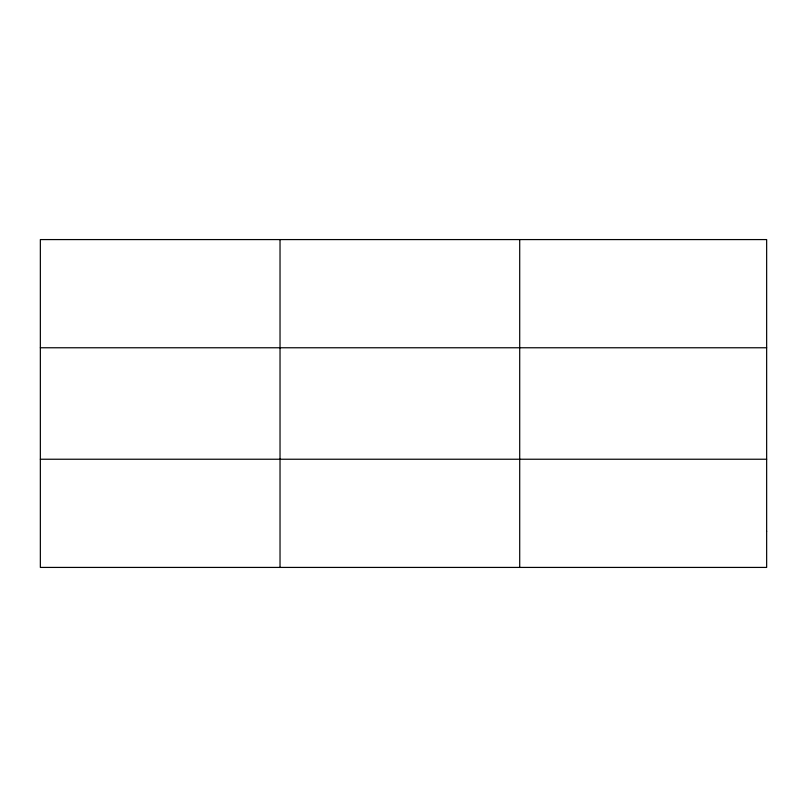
<?xml version="1.0" encoding="UTF-8"?>
<svg xmlns="http://www.w3.org/2000/svg" width="807" height="807" viewBox="0 0 807 807"><rect width="100%" height="100%" fill="white"/><g stroke="black" fill="none" stroke-linecap="round" stroke-linejoin="round"><path stroke-width="1.21" d="M280.029 239.578L280.029 567.422M519.708 239.578L519.708 567.422M40.35 347.767L766.65 347.767M40.35 459.233L766.65 459.233M766.65 531.359L766.65 567.422L40.35 567.422L40.35 239.578L766.65 239.578L766.65 531.359"/></g></svg>
